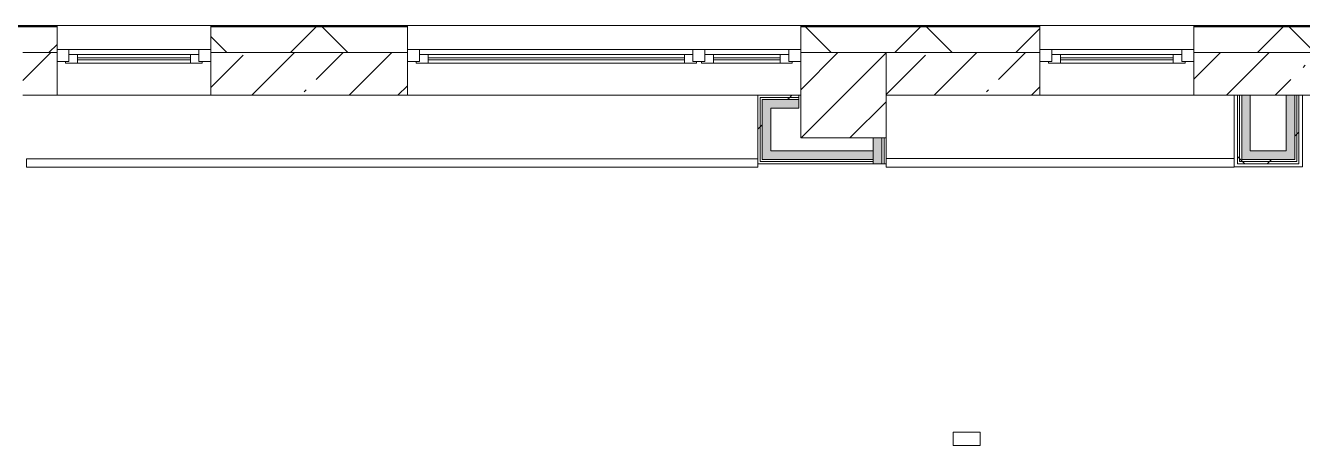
# Model space of a CAD drawing. Header units: millimetres. Extents: x 35157 to 232994, y -8553 to 29000.
# Drawn here: x 217050 to 224520, y 19100 to 21558 of the extents above; entities that cross this region are included whole.
import ezdxf

# ---------------------------------------------------------------- set-up
doc = ezdxf.new("R2010")
doc.units = ezdxf.units.MM
doc.linetypes.add('200_ШТРИХ__ш1_п0_6_', pattern=[800, 500, -300])
for name, color, linetype, lineweight in [('A-DETL-MBND-1', 7, '200_ШТРИХ__ш1_п0_6_', 9), ('A-GLAZ-2', 7, 'Continuous', 5), ('A-WALL', 7, 'Continuous', 9), ('A-WALL-9', 7, 'Continuous', 5), ('I-WALL-23', 7, 'Continuous', 5), ('S-COLS-1', 7, 'Continuous', 5)]:
    doc.layers.add(name, color=color, linetype=linetype, lineweight=lineweight)
for name, color, linetype, lineweight, true_color in [('A-FLOR-1', 7, 'Continuous', 5, 0xaaaaaa), ('I-WALL-21', 7, 'Continuous', 5, 0xe7e7e7), ('I-WALL-22', 7, 'Continuous', 9, 0xe7e7e7)]:
    doc.layers.add(name, color=color, linetype=linetype, lineweight=lineweight, true_color=true_color)
pattern_1 = [(45, (105984, 0), (-530.33, 530.33), []), (135, (105984, 0), (-530.33, -530.33), [])]

# ---------------------------------------------------------------- blocks, each defined once
blk = doc.blocks.new('120_Окно_СКБ_1Ст - 120_Окно_СКБ_1Ст 900х2500_h_ с форточкой-22877787-2_4_2_птичка')
at = {"layer": 'A-GLAZ-2'}
for p, q in [((-450, -127), (-450, -57)), ((-450, -57), (-380, -57)), ((450, -57), (-450, -57)), ((-380, -57), (-380, -127)), ((380, -127), (380, -57)), ((380, -57), (450, -57)), ((450, -57), (450, -127)), ((-380, -127), (-450, -127)), ((-450, -127), (-400, -127)), ((-380, -127), (-400, -127)), ((-400, -127), (-400, -137)), ((-400, -137), (400, -137)), ((400, -137), (-400, -137)), ((380, -87), (-380, -87)), ((-380, -87), (-380, -127)), ((-330, -137), (-330, -87)), ((-330, -107), (330, -107)), ((330, -117), (-330, -117)), ((330, -137), (330, -87)), ((380, -127), (380, -87)), ((450, -127), (380, -127)), ((400, -127), (380, -127)), ((400, -127), (450, -127)), ((400, -137), (400, -127))]:
    blk.add_line(p, q, dxfattribs=at)
blk = doc.blocks.new('120_Окно_СКБ_2Ст_Фрамуга сверху - 120_Окно_СКБ_2Ст_2300х2500_h_ ДОО-V164-2_4_2_птичка')
at = {"layer": 'A-GLAZ-2'}
for p, q in [((-1150, -127), (-1150, -57)), ((-1150, -57), (-1080, -57)), ((1150, -57), (-1150, -57)), ((-1080, -57), (-1080, -127)), ((-1080, -57), (1080, -57)), ((520, -127), (520, -57)), ((520, -57), (590, -57)), ((590, -57), (590, -127)), ((1080, -127), (1080, -57)), ((1080, -57), (1150, -57)), ((1150, -57), (1150, -127)), ((-1080, -127), (-1150, -127)), ((-1150, -127), (-1100, -127)), ((-1080, -127), (-1100, -127)), ((-1100, -127), (-1100, -137)), ((-1100, -137), (540, -137)), ((540, -137), (-1100, -137)), ((520, -87), (-1080, -87)), ((-1080, -87), (-1080, -127)), ((-1030, -137), (-1030, -87)), ((-1030, -107), (470, -107)), ((470, -117), (-1030, -117)), ((470, -137), (470, -87)), ((520, -127), (520, -87)), ((590, -127), (520, -127)), ((540, -127), (520, -127)), ((540, -127), (570, -127)), ((540, -127), (570, -127)), ((540, -137), (540, -127)), ((590, -127), (570, -127)), ((570, -127), (570, -137)), ((570, -137), (1100, -137)), ((1100, -137), (570, -137)), ((1080, -87), (590, -87)), ((590, -87), (590, -127)), ((640, -137), (640, -87)), ((640, -107), (1030, -107)), ((1030, -117), (640, -117)), ((1030, -137), (1030, -87)), ((1080, -127), (1080, -87)), ((1150, -127), (1080, -127)), ((1100, -127), (1080, -127)), ((1100, -127), (1150, -127)), ((1100, -137), (1100, -127))]:
    blk.add_line(p, q, dxfattribs=at)
blk = doc.blocks.new('BSC_Колонна _Прямоугольная - 500х500-23282985-2_4_2_птичка')
at = {"layer": 'S-COLS-1'}
h = blk.add_hatch(dxfattribs=at)
h.set_pattern_fill('FP_154', color=256, style=0, pattern_type=2)
h.set_pattern_definition([(45, (-115850.45, -21150), (-285.1231, 285.1231), []), (45, (-115565.32, -21150), (-285.1231, 285.1231), [504.031, -100.806, 16.764, -84.042])])
h.paths.add_polyline_path([(-250, -250), (250, -250), (250, 250), (-250, 250), (-250, -95.3)])
for p, q in [((250, 250), (-250, 250)), ((-250, 250), (-250, -250)), ((250, -250), (250, 250)), ((-250, -250), (250, -250))]:
    blk.add_line(p, q, dxfattribs=at)

msp = doc.modelspace()

# ---------------------------------------------------------------- hatches: boundary and pattern name
at = {"layer": 'A-WALL-9'}
h = msp.add_hatch(dxfattribs=at)
h.set_pattern_fill('FP_89', color=256, style=0, pattern_type=2)
h.set_pattern_definition([(45, (105984, 0), (-353.5534, 353.5534), []), (135, (105984, 0), (-353.5534, -353.5534), [])])
h.paths.add_polyline_path([(231214, 21400), (231214, 21550), (226134.2, 21550), (226134.2, 21400), (231064, 21400)])
h.paths.add_polyline_path([(225234.2, 21400), (225234.2, 21550), (223884.5, 21550), (223884.5, 21400), (224490.9, 21400)])
h.paths.add_polyline_path([(212433.1, 21400), (212834.5, 21400), (212834.5, 21550), (211534.2, 21550), (211534.2, 21400), (212034, 21400)])
h.paths.add_polyline_path([(215034.5, 21400), (215034.5, 21550), (213734.5, 21550), (213734.5, 21400), (214288.1, 21400)])
h.paths.add_polyline_path([(215934.5, 21400), (217234, 21400), (217234, 21550), (215934.5, 21550)])
h.paths.add_polyline_path([(222084.5, 21400), (222984.5, 21400), (222984.5, 21550), (221584.5, 21550), (221584.5, 21400), (221708.3, 21400)])
h.paths.add_polyline_path([(218134, 21400), (219284.5, 21400), (219284.5, 21550), (218134, 21550)])
h.paths.add_polyline_path([(205940.5, 21400), (207134, 21400), (207134, 21550), (202594, 21550), (202594, 21400), (205012.9, 21400)])
h.paths.add_polyline_path([(208034, 21400), (209234.2, 21400), (209234.2, 21550), (208034, 21550)])
h.paths.add_polyline_path([(199294, 21400), (199294, 21550), (199044, 21550), (199044, 21400)])
at = {"layer": 'I-WALL-21'}
for points in [[(221574.5, 21075), (221574.5, 21125), (221409.5, 21125), (221409.5, 21075)], [(222059.5, 20749), (222059.5, 20900), (222009.5, 20900), (222009.5, 20749)]]:
    msp.add_hatch(color=256, dxfattribs=at).paths.add_polyline_path(points)
at = {"layer": 'I-WALL-22'}
for points in [[(224214.5, 20774), (224214.5, 21150), (224164.5, 21150), (224164.5, 20774)], [(224474.5, 20824), (224474.5, 21150), (224424.5, 21150), (224424.5, 20824)], [(221359.5, 20774), (221409.5, 20774), (221409.5, 21125), (221359.5, 21125), (221359.5, 21054.7)], [(221409.5, 20774), (222009.5, 20774), (222009.5, 20824), (221409.5, 20824)], [(224214.5, 20774), (224474.5, 20774), (224474.5, 20824), (224214.5, 20824)]]:
    msp.add_hatch(color=256, dxfattribs=at).paths.add_polyline_path(points)
at = {"layer": 'I-WALL-23'}
h = msp.add_hatch(dxfattribs=at)
h.set_pattern_fill('FP_97', color=256, style=0, pattern_type=2)
h.set_pattern_definition([(45, (105984, 0), (-285.1231, 285.1231), []), (45, (106269.13, 0), (-285.1231, 285.1231), [504.031, -100.806, 16.764, -84.042])])
h.paths.add_polyline_path([(218134, 21150), (219284.5, 21150), (219284.5, 21400), (218134, 21400)])
h.paths.add_polyline_path([(222084.5, 21150), (222984.5, 21150), (222984.5, 21400), (222084.5, 21400), (222084.5, 21239.3)])
h.paths.add_polyline_path([(227194, 21150), (227194, 21400), (226834, 21400), (226834, 21150)])
h.paths.add_polyline_path([(224499.5, 21150), (225234.2, 21150), (225234.2, 21400), (223884.5, 21400), (223884.5, 21150), (224490.9, 21150)])
h.paths.add_polyline_path([(207121.5, 21150), (207134, 21150), (207134, 21400), (206784, 21400), (206784, 21150), (207109, 21150)])
h.paths.add_polyline_path([(208723, 21150), (209234.2, 21150), (209234.2, 21400), (208034, 21400), (208034, 21150)])
h.paths.add_polyline_path([(212034, 21150), (212834.5, 21150), (212834.5, 21400), (212034, 21400)])
h.paths.add_polyline_path([(214288.1, 21150), (215034.5, 21150), (215034.5, 21400), (213734.5, 21400), (213734.5, 21150), (214209, 21150)])
h.paths.add_polyline_path([(217234, 21150), (217234, 21400), (217034, 21400), (217034, 21150), (217070.7, 21150)])
h.paths.add_polyline_path([(216334, 21150), (216334, 21400), (215934.5, 21400), (215934.5, 21150), (216143.2, 21150)])
h = msp.add_hatch(dxfattribs=at)
h.set_pattern_fill('FP_188', color=256, style=0, pattern_type=2)
h.set_pattern_definition(pattern_1)
h.paths.add_polyline_path([(221334.5, 20749), (221347, 20749), (221347, 21150), (221334.5, 21150), (221334.5, 21054.7)])
h = msp.add_hatch(dxfattribs=at)
h.set_pattern_fill('FP_188', color=256, style=0, pattern_type=2)
h.set_pattern_definition(pattern_1)
h.paths.add_polyline_path([(221409.5, 21137.5), (221574.5, 21137.5), (221574.5, 21150), (221347, 21150), (221347, 21137.5), (221359.5, 21137.5)])
h = msp.add_hatch(dxfattribs=at)
h.set_pattern_fill('FP_188', color=256, style=0, pattern_type=2)
h.set_pattern_definition(pattern_1)
h.paths.add_polyline_path([(224152, 20749), (224152, 21150), (224139.5, 21150), (224139.5, 20749)])
h = msp.add_hatch(dxfattribs=at)
h.set_pattern_fill('FP_188', color=256, style=0, pattern_type=2)
h.set_pattern_definition(pattern_1)
h.paths.add_polyline_path([(224164.5, 20761.5), (224164.5, 21150), (224152, 21150), (224152, 20761.5)])
h = msp.add_hatch(dxfattribs=at)
h.set_pattern_fill('FP_188', color=256, style=0, pattern_type=2)
h.set_pattern_definition(pattern_1)
h.paths.add_polyline_path([(224474.5, 20774), (224487, 20774), (224487, 21150), (224474.5, 21150), (224474.5, 20824)])
h = msp.add_hatch(dxfattribs=at)
h.set_pattern_fill('FP_188', color=256, style=0, pattern_type=2)
h.set_pattern_definition(pattern_1)
h.paths.add_polyline_path([(224499.5, 20761.5), (224499.5, 21150), (224487, 21150), (224490.9, 20761.5)])
h = msp.add_hatch(dxfattribs=at)
h.set_pattern_fill('FP_188', color=256, style=0, pattern_type=2)
h.set_pattern_definition(pattern_1)
h.paths.add_polyline_path([(221347, 20761.5), (221359.5, 20761.5), (221359.5, 21137.5), (221347, 21137.5), (221347, 21054.7)])
h = msp.add_hatch(dxfattribs=at)
h.set_pattern_fill('FP_188', color=256, style=0, pattern_type=2)
h.set_pattern_definition(pattern_1)
h.paths.add_polyline_path([(221574.5, 21125), (221574.5, 21137.5), (221359.5, 21137.5), (221359.5, 21125), (221409.5, 21125)])
h = msp.add_hatch(dxfattribs=at)
h.set_pattern_fill('FP_188', color=256, style=0, pattern_type=2)
h.set_pattern_definition(pattern_1)
h.paths.add_polyline_path([(222072, 20749), (222072, 20900), (222059.5, 20900), (222059.5, 20749)])
h = msp.add_hatch(dxfattribs=at)
h.set_pattern_fill('FP_188', color=256, style=0, pattern_type=2)
h.set_pattern_definition(pattern_1)
h.paths.add_polyline_path([(224164.5, 20761.5), (224487, 20761.5), (224487, 20774), (224164.5, 20774)])
h = msp.add_hatch(dxfattribs=at)
h.set_pattern_fill('FP_188', color=256, style=0, pattern_type=2)
h.set_pattern_definition(pattern_1)
h.paths.add_polyline_path([(224499.5, 20749), (224499.5, 20761.5), (224152, 20761.5), (224152, 20749), (224490.9, 20749)])

# ---------------------------------------------------------------- linework, layer by layer
at = {"layer": 'A-DETL-MBND-1'}
for p, q in [((222476, 19100), (222476, 19177.5)), ((222476, 19177.5), (222634, 19177.5)), ((222634, 19177.5), (222634, 19100)), ((222476, 19100), (222634, 19100))]:
    msp.add_line(p, q, dxfattribs=at)
at = {"layer": 'A-FLOR-1'}
for p, q in [((224119.5, 20779), (224119.5, 21150)), ((224519.5, 21150), (224519.5, 20730)), ((224519.5, 20730), (224119.5, 20730))]:
    msp.add_line(p, q, dxfattribs=at)
at = {"layer": 'A-WALL'}
for p, q in [((217234, 21553), (215934.5, 21553)), ((217234, 21550), (215934.5, 21550)), ((219284.5, 21553), (218134, 21553)), ((219284.5, 21550), (218134, 21550)), ((222984.5, 21553), (221584.5, 21553)), ((222984.5, 21550), (221584.5, 21550)), ((225234.2, 21553), (223884.5, 21553)), ((225234.2, 21550), (223884.5, 21550)), ((217234, 21400), (217034, 21400)), ((219284.5, 21400), (218134, 21400)), ((222984.5, 21400), (222084.5, 21400)), ((225234.2, 21400), (223884.5, 21400)), ((221409.5, 21150), (221347, 21150)), ((224214.5, 21150), (224139.5, 21150)), ((224152, 20761.5), (224152, 21150)), ((224164.5, 20774), (224164.5, 21150)), ((224499.5, 21150), (224424.5, 21150)), ((224474.5, 21150), (224474.5, 20774)), ((224487, 21150), (224487, 20761.5)), ((221347, 20761.5), (221347, 21137.5)), ((221574.5, 21137.5), (221347, 21137.5)), ((221359.5, 20774), (221359.5, 21125)), ((221574.5, 21125), (221359.5, 21125)), ((222059.5, 20749), (222059.5, 20900)), ((222072, 20749), (222072, 20900)), ((222009.5, 20774), (221359.5, 20774)), ((224474.5, 20774), (224164.5, 20774)), ((222009.5, 20761.5), (221347, 20761.5)), ((224487, 20761.5), (224152, 20761.5))]:
    msp.add_line(p, q, dxfattribs=at)
at = {"layer": 'A-WALL-9'}
for p, q in [((217234, 21558), (202594, 21558)), ((217234, 21400), (217234, 21558)), ((231222, 21558), (217234, 21558)), ((218134, 21558), (218134, 21400)), ((219284.5, 21400), (219284.5, 21558)), ((221584.5, 21558), (221584.5, 21400)), ((222984.5, 21400), (222984.5, 21558)), ((223884.5, 21558), (223884.5, 21400))]:
    msp.add_line(p, q, dxfattribs=at)
at = {"layer": 'I-WALL-23'}
for p, q in [((217234, 21150), (217234, 21400)), ((218134, 21400), (218134, 21150)), ((219284.5, 21150), (219284.5, 21400)), ((222984.5, 21150), (222984.5, 21400)), ((223884.5, 21400), (223884.5, 21150)), ((217034, 21150), (221584.5, 21150)), ((221334.5, 21150), (221334.5, 20728)), ((221574.5, 21075), (221574.5, 21150)), ((224139.5, 21150), (222084.5, 21150)), ((224139.5, 21150), (224139.5, 20749)), ((224214.5, 21150), (224424.5, 21150)), ((224214.5, 20824), (224214.5, 21150)), ((224424.5, 21150), (224424.5, 20824)), ((226134, 21150), (224499.5, 21150)), ((224499.5, 20749), (224499.5, 21150)), ((221409.5, 20824), (221409.5, 21075)), ((221409.5, 21075), (221574.5, 21075)), ((222009.5, 20900), (222009.5, 20749)), ((222084.5, 20729), (222084.5, 20900)), ((217055, 20778), (221334.5, 20778)), ((217055, 20778), (217055, 20728)), ((222009.5, 20824), (221409.5, 20824)), ((222084.5, 20779), (224119.5, 20779)), ((224119.5, 20729), (224119.5, 20779)), ((224424.5, 20824), (224214.5, 20824)), ((221334.5, 20728), (217055, 20728)), ((221334.5, 20749), (222084.5, 20749)), ((224119.5, 20729), (222084.5, 20729)), ((224139.5, 20749), (224499.5, 20749))]:
    msp.add_line(p, q, dxfattribs=at)

# ---------------------------------------------------------------- block references
at = {"layer": 'A-GLAZ-2'}
for name, p in [('120_Окно_СКБ_1Ст - 120_Окно_СКБ_1Ст 900х2500_h_ с форточкой-22877787-2_4_2_птичка', (217684, 21475)), ('120_Окно_СКБ_2Ст_Фрамуга сверху - 120_Окно_СКБ_2Ст_2300х2500_h_ ДОО-V164-2_4_2_птичка', (220434.5, 21475)), ('120_Окно_СКБ_1Ст - 120_Окно_СКБ_1Ст 900х2500_h_ с форточкой-22877787-2_4_2_птичка', (223434.5, 21475))]:
    msp.add_blockref(name, p, dxfattribs=at)
at = {"layer": 'S-COLS-1'}
msp.add_blockref('BSC_Колонна _Прямоугольная - 500х500-23282985-2_4_2_птичка', (221834.5, 21150), dxfattribs=at)

doc.saveas('drawing.dxf')
